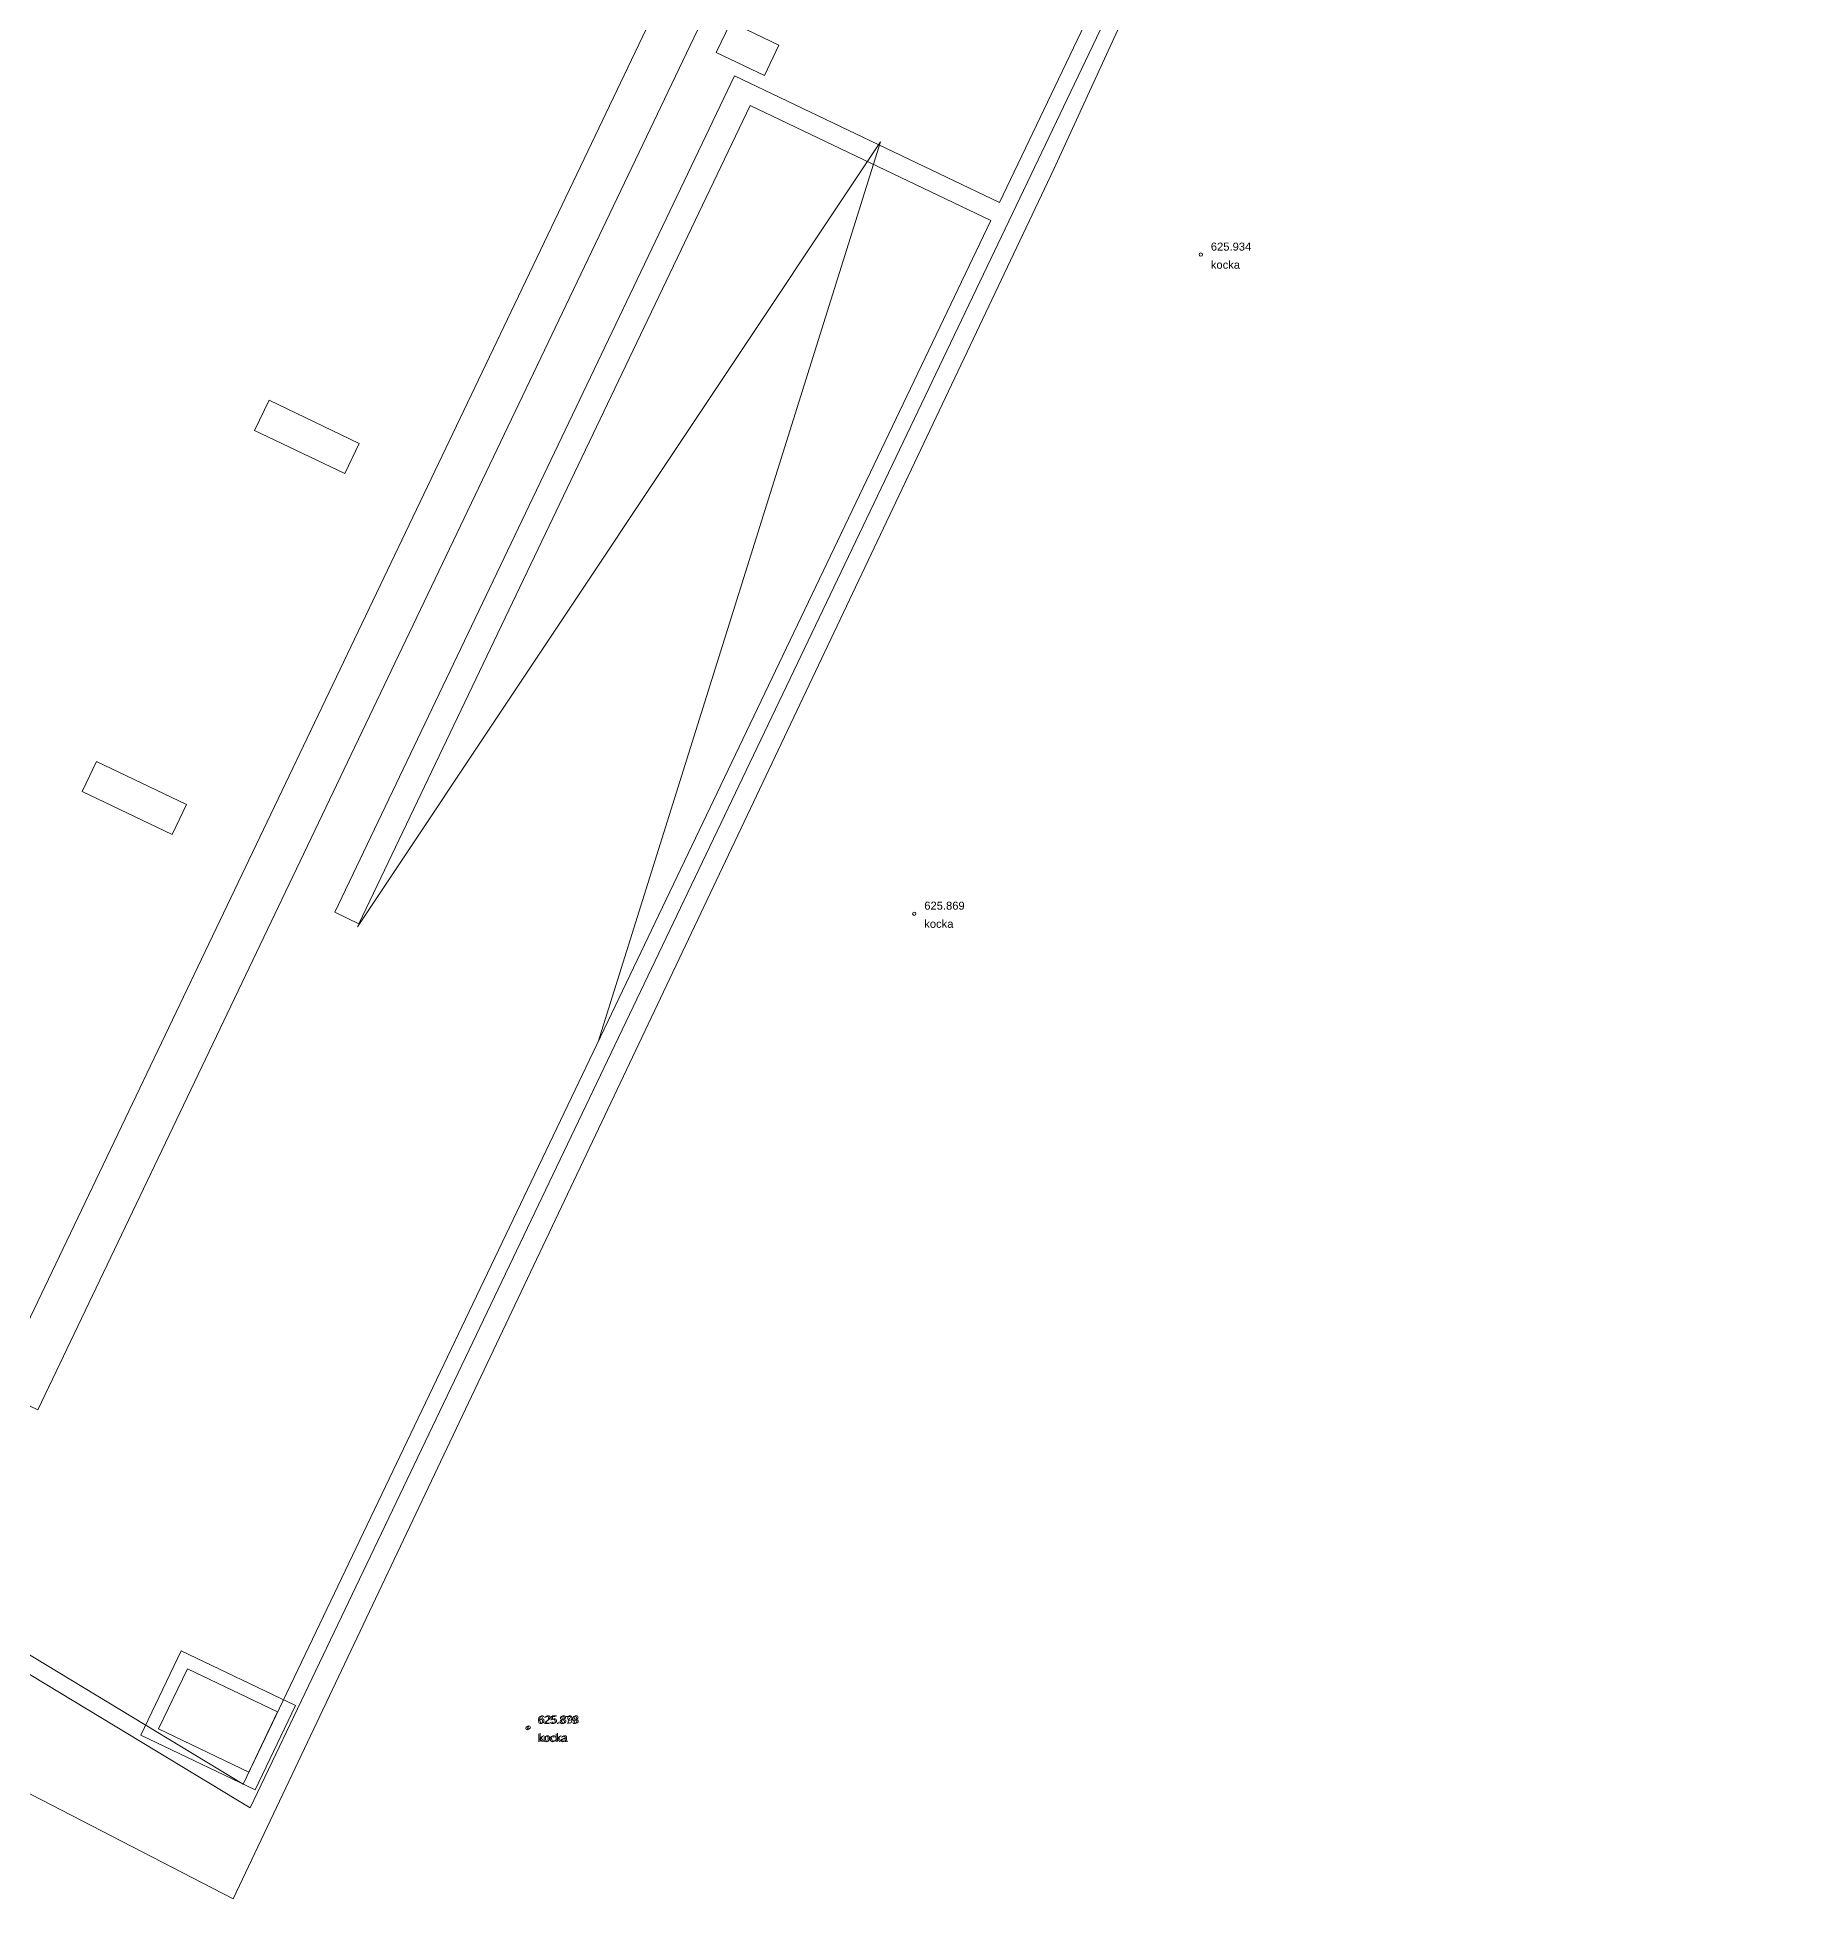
# Model space of a CAD drawing. Header units: metres. Extents: x 7511795 to 7511885.4, y 4693237.5 to 4693334.
# Drawn here: x 7511852.15 to 7511878.34, y 4693245.35 to 4693273.26 of the extents above; entities that cross this region are included whole.
import ezdxf

# ---------------------------------------------------------------- set-up
doc = ezdxf.new("R2010")
doc.units = ezdxf.units.M
for name, color, linetype, lineweight in [('bodrumi', 5, 'Continuous', 0), ('Matjet', 210, 'Continuous', 0), ('muri', 44, 'Continuous', 0), ('parcela', 7, 'Continuous', 0), ('rampa', 252, 'Continuous', 0), ('shtyllat', 1, 'Continuous', 0), ('trapazani', 3, 'Continuous', 0)]:
    doc.layers.add(name, color=color, linetype=linetype, lineweight=lineweight)
doc.styles.get("Standard").update_dxf_attribs({"font": 'arial.ttf'})

# ---------------------------------------------------------------- blocks, each defined once
blk = doc.blocks.new('*U67', base_point=(7511869.6, 4693269.999, 625.934))
at = {"layer": 'Matjet', "linetype": 'ByBlock', "lineweight": -2}
blk.add_line((7511869.6, 4693269.999, 625.934), (7511869.6, 4693269.999, 625.934), dxfattribs=at)
blk.add_circle((7511869.6, 4693269.999, 625.934), 0.025, dxfattribs=at)
at = {"layer": 'Matjet', "linetype": 'ByBlock', "char_height": 0.12}
for s, insert, attachment_point in [('625.934', (7511869.75, 4693270.119, 625.934), 4), ('kocka', (7511869.75, 4693269.908, 625.934), 1)]:
    blk.add_mtext(s, dxfattribs=dict(at, insert=insert, attachment_point=attachment_point))
blk = doc.blocks.new('*U68', base_point=(7511865.303, 4693260.117, 625.869))
at = {"layer": 'Matjet', "linetype": 'ByBlock', "lineweight": -2}
blk.add_line((7511865.303, 4693260.117, 625.869), (7511865.303, 4693260.117, 625.869), dxfattribs=at)
blk.add_circle((7511865.303, 4693260.117, 625.869), 0.025, dxfattribs=at)
at = {"layer": 'Matjet', "linetype": 'ByBlock', "char_height": 0.12}
for s, insert, attachment_point in [('625.869', (7511865.453, 4693260.237, 625.869), 4), ('kocka', (7511865.453, 4693260.026, 625.869), 1)]:
    blk.add_mtext(s, dxfattribs=dict(at, insert=insert, attachment_point=attachment_point))
blk = doc.blocks.new('*U69', base_point=(7511859.503, 4693247.908, 625.879))
at = {"layer": 'Matjet', "linetype": 'ByBlock', "lineweight": -2}
blk.add_line((7511859.503, 4693247.908, 625.879), (7511859.503, 4693247.908, 625.879), dxfattribs=at)
blk.add_circle((7511859.503, 4693247.908, 625.879), 0.025, dxfattribs=at)
at = {"layer": 'Matjet', "linetype": 'ByBlock', "char_height": 0.12}
for s, insert, attachment_point in [('625.879', (7511859.653, 4693248.028, 625.879), 4), ('kocka', (7511859.653, 4693247.817, 625.879), 1)]:
    blk.add_mtext(s, dxfattribs=dict(at, insert=insert, attachment_point=attachment_point))
blk = doc.blocks.new('*U70', base_point=(7511859.523, 4693247.916, 625.898))
at = {"layer": 'Matjet', "linetype": 'ByBlock', "lineweight": -2}
blk.add_line((7511859.523, 4693247.916, 625.898), (7511859.523, 4693247.916, 625.898), dxfattribs=at)
blk.add_circle((7511859.523, 4693247.916, 625.898), 0.025, dxfattribs=at)
at = {"layer": 'Matjet', "linetype": 'ByBlock', "char_height": 0.12}
for s, insert, attachment_point in [('625.898', (7511859.673, 4693248.036, 625.898), 4), ('kocka', (7511859.673, 4693247.825, 625.898), 1)]:
    blk.add_mtext(s, dxfattribs=dict(at, insert=insert, attachment_point=attachment_point))

msp = doc.modelspace()

# ---------------------------------------------------------------- linework, layer by layer
at = {"layer": 'bodrumi'}
msp.add_lwpolyline([(7511855.345, 4693246.71), (7511877.719, 4693293.499), (7511839.929, 4693311.57), (7511815.983, 4693270.516)], close=True, dxfattribs=at)
at = {"layer": 'muri', "lineweight": 5}
msp.add_lwpolyline([(7511869.793, 4693277.502), (7511866.579, 4693270.781), (7511862.609, 4693272.679), (7511856.613, 4693260.139), (7511856.973, 4693259.966), (7511862.841, 4693272.236), (7511866.449, 4693270.51), (7511855.239, 4693247.067), (7511848.597, 4693251.084), (7511850.701, 4693255.484), (7511850.475, 4693255.592), (7511848.382, 4693251.214), (7511837.162, 4693258), (7511838.702, 4693261.221), (7511838.477, 4693261.329), (7511836.947, 4693258.13), (7511826.737, 4693264.305), (7511827.764, 4693266.452), (7511827.312, 4693266.668), (7511826.307, 4693264.565), (7511816.323, 4693270.603), (7511820.711, 4693278.127)], dxfattribs=at)
at = {"layer": 'parcela', "flags": 128}
msp.add_lwpolyline([(7511814.966, 4693269.473), (7511839.64, 4693311.774), (7511841.452, 4693310.975), (7511873.052, 4693297.055), (7511878.341, 4693294.453), (7511872.939, 4693283.093), (7511869.394, 4693275.64), (7511867.394, 4693271.28), (7511855.089, 4693245.348), (7511843.413, 4693251.372), (7511814.966, 4693269.473)], dxfattribs=at)
at = {"layer": 'rampa'}
msp.add_lwpolyline([(7511856.953, 4693259.922), (7511864.797, 4693271.69), (7511860.561, 4693258.197)], dxfattribs=at)
at = {"layer": 'shtyllat', "lineweight": 5}
for points in [[(7511877.719, 4693293.499), (7511839.929, 4693311.57), (7511815.983, 4693270.516), (7511855.345, 4693246.71)], [(7511862.55, 4693273.483), (7511862.335, 4693273.032), (7511863.056, 4693272.687), (7511863.272, 4693273.138)]]:
    msp.add_lwpolyline(points, close=True, dxfattribs=at)
at = {"layer": 'shtyllat'}
for points in [[(7511856.765, 4693266.717), (7511856.981, 4693267.168), (7511855.628, 4693267.815), (7511855.412, 4693267.364)], [(7511854.177, 4693261.304), (7511854.392, 4693261.755), (7511853.039, 4693262.402), (7511852.824, 4693261.951)]]:
    msp.add_lwpolyline(points, close=True, dxfattribs=at)
at = {"layer": 'shtyllat', "lineweight": 5, "ltscale": 0.5}
for points in [[(7511853.705, 4693247.8), (7511855.419, 4693246.98), (7511856.023, 4693248.244), (7511854.309, 4693249.063)], [(7511853.972, 4693247.894), (7511855.325, 4693247.247), (7511855.757, 4693248.149), (7511854.403, 4693248.796)]]:
    msp.add_lwpolyline(points, close=True, dxfattribs=at)
at = {"layer": 'trapazani', "lineweight": 5, "ltscale": 2}
for points in [[(7511836.368, 4693279.463), (7511828.884, 4693263.811), (7511852.159, 4693252.68), (7511862.707, 4693274.738), (7511851.565, 4693280.066), (7511860.56, 4693298.876), (7511838.639, 4693309.358), (7511826.279, 4693288.167), (7511834.27, 4693284.346)], [(7511837, 4693279.161), (7511829.817, 4693264.14), (7511851.83, 4693253.614), (7511861.774, 4693274.409), (7511850.632, 4693279.736), (7511859.627, 4693298.546), (7511838.286, 4693308.752), (7511826.633, 4693288.774), (7511834.572, 4693284.978)]]:
    msp.add_lwpolyline(points, dxfattribs=at)

# ---------------------------------------------------------------- block references
at = {"layer": 'Matjet'}
for name, p in [('*U67', (7511869.6, 4693269.999, 625.934)), ('*U68', (7511865.303, 4693260.117, 625.869)), ('*U69', (7511859.503, 4693247.908, 625.879)), ('*U70', (7511859.523, 4693247.916, 625.898))]:
    msp.add_blockref(name, p, dxfattribs=at)

doc.saveas('drawing.dxf')
